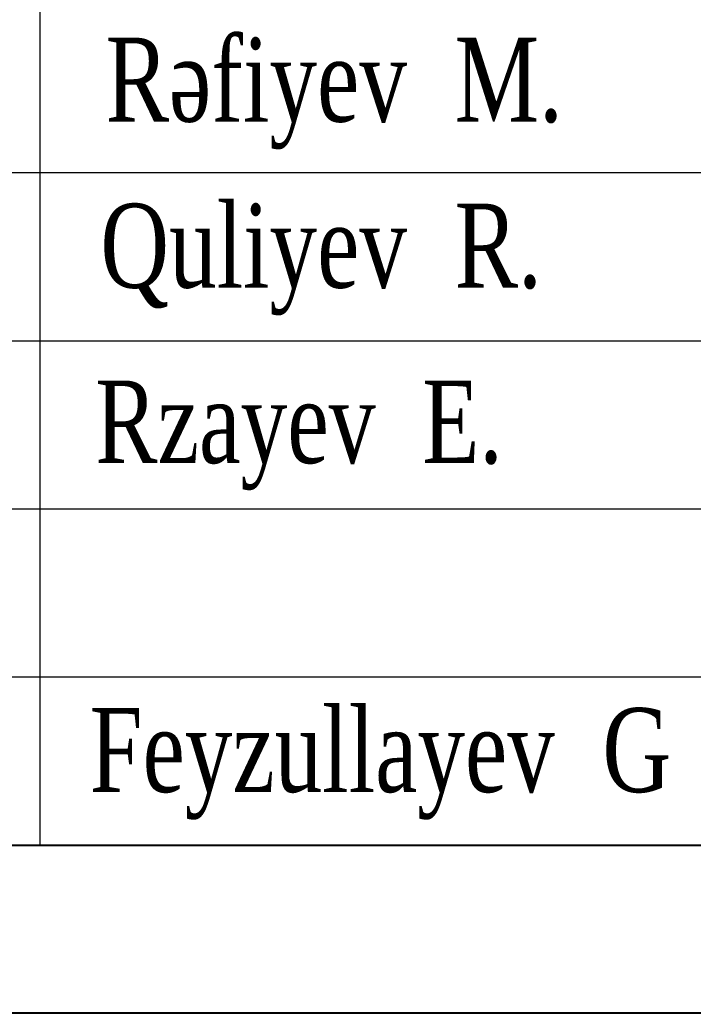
# Model space of a CAD drawing. Header units: millimetres. Extents: x -149347 to 251215, y -2929184 to -2541447.
# Drawn here: x -1641 to 205, y -2579498 to -2576775 of the extents above; entities that cross this region are included whole.
import ezdxf

# ---------------------------------------------------------------- set-up
doc = ezdxf.new("R2010")
doc.units = ezdxf.units.MM
doc.styles.add('400', font='times.ttf', dxfattribs={"width": 0.75, "height": 300})

# ---------------------------------------------------------------- blocks, each defined once
blk = doc.blocks.new('mekteb')
at = {"linetype": 'Continuous', "lineweight": 15}
for p, q in [((122843.3, -1843866.5), (122843.3, -1849366.4)), ((120843.4, -1847366.4), (127343.3, -1847366.4)), ((120843.4, -1847866.4), (139343.2, -1847866.4)), ((120843.4, -1848366.4), (127343.3, -1848366.4)), ((120843.4, -1848866.4), (127343.3, -1848866.4)), ((120843.4, -1849366.4), (139343.2, -1849366.4))]:
    blk.add_line(p, q, dxfattribs=at)
at = {"color": 0, "lineweight": 25, "ltscale": 15}
blk.add_line((101643.2, -1849366.4), (139343.2, -1849366.4), dxfattribs=at)
at = {"color": 0, "lineweight": 25}
blk.add_line((139843.2, -1849866.4), (99643.1, -1849866.4), dxfattribs=at)
at = {"linetype": 'Continuous', "lineweight": 15}
blk.add_lwpolyline([(120843.4, -1849366.4), (139343.2, -1849366.4), (139343.2, -1843866.5), (120843.4, -1843866.5)], close=True, dxfattribs=at)
at = {"lineweight": 25, "ltscale": 15, "attachment_point": 1, "style": '400'}
for s, insert, char_height, width in [('{\\fTimes New Roman|b0|i0|c238|p18;Rəfiyev  M.}', (123039.1, -1846965), 249.995, 7544.035), ('{\\fTimes New Roman|b0|i0|c238|p18;Quliyev  R.}', (123023.6, -1847458.8), 249.993, 7543.966), ('{\\fTimes New Roman|b0|i0|c238|p18;Rzayev  E.}', (123008.3, -1847984.9), 245.517, 7408.9), ('{\\fTimes New Roman|b0|i0|c238|p18;Feyzullayev  G}', (122991.7, -1848958.8), 249.993, 7543.966)]:
    blk.add_mtext(s, dxfattribs=dict(at, insert=insert, char_height=char_height, width=width))

msp = doc.modelspace()

# ---------------------------------------------------------------- block references
at = {"lineweight": 15, "xscale": 0.921676330974804, "yscale": 0.921676330974804, "zscale": 0.921676330974804}
msp.add_blockref('mekteb', (-114808.40342, -874519.4486), dxfattribs=at)

doc.saveas('drawing.dxf')
